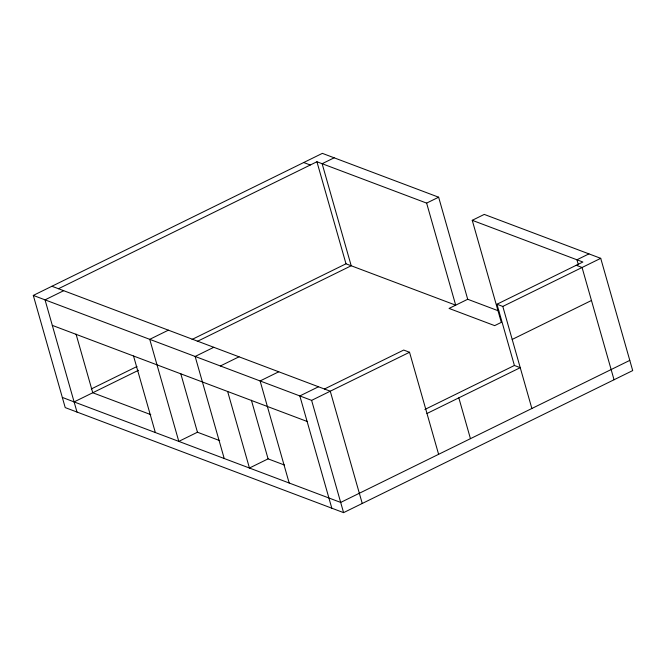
<?xml version="1.0" encoding="UTF-8"?>
<svg xmlns="http://www.w3.org/2000/svg" width="666" height="666" viewBox="0 0 666 666"><rect width="100%" height="100%" fill="white"/><g stroke="black" fill="none" stroke-linecap="round" stroke-linejoin="round"><path stroke-width="1" d="M467.707 299.267L449.05 308.425L494.672 325.632L501.315 322.369L472.244 220.313L484.257 214.41L600.724 258.325L632.7 370.587L343.589 512.637L65.218 407.6L33.3 295.413L322.361 153.363L438.636 197.203L467.707 299.267L498.767 310.972M51.948 286.272L58.475 288.728L316.924 161.746L426.623 203.105L438.636 197.203M63.686 290.701L45.038 299.858L33.3 295.413M334.149 157.809L322.136 163.711L351.207 265.767L197.261 341.408M168.381 330.17L149.733 339.335L178.804 441.392L197.452 432.226L219.68 440.609M91.284 388.952L136.996 366.491M192.049 339.444L345.995 263.803L455.694 305.161L426.623 203.105M62.346 397.411L74.109 401.914L138.478 370.288M213.794 347.294L195.146 356.46L224.217 458.516M220.371 365.975L239.019 356.81M278.754 371.786L260.106 380.952L289.177 483.008M318.49 386.771L299.842 395.937L331.818 508.2M588.944 253.879L576.939 259.782L578.363 264.785M324.434 389.011L403.704 350.058L409.54 352.264L438.611 454.32M426.981 413.494L520.238 367.674L514.41 365.476L496.961 304.237L582.875 262.021L472.244 220.313M77.015 412.121L45.038 299.858L311.613 400.374L409.54 352.264M496.961 304.237L502.797 306.435L600.724 258.325M284.565 465.076L268.09 458.866L249.442 468.032L227.639 391.483M512.196 339.427L591.466 300.483M424.875 409.465L514.41 365.476M629.795 360.381L340.684 502.43L74.109 401.914M576.24 265.284L582.067 267.491L614.044 379.753M58.475 288.728L330.261 391.208L362.246 503.471M52.306 325.374L307.109 421.453M150.782 414.635L92.757 392.757L76.049 334.107M303.704 162.529L310.281 165.01M502.797 306.435L531.868 408.491M458.824 397.852L470.446 438.669M316.924 161.746L345.995 263.803M311.613 400.374L343.589 512.637M251.39 400.216L268.09 458.866M180.744 373.576L197.452 432.226M133.541 356.002L155.345 432.55"/></g></svg>
